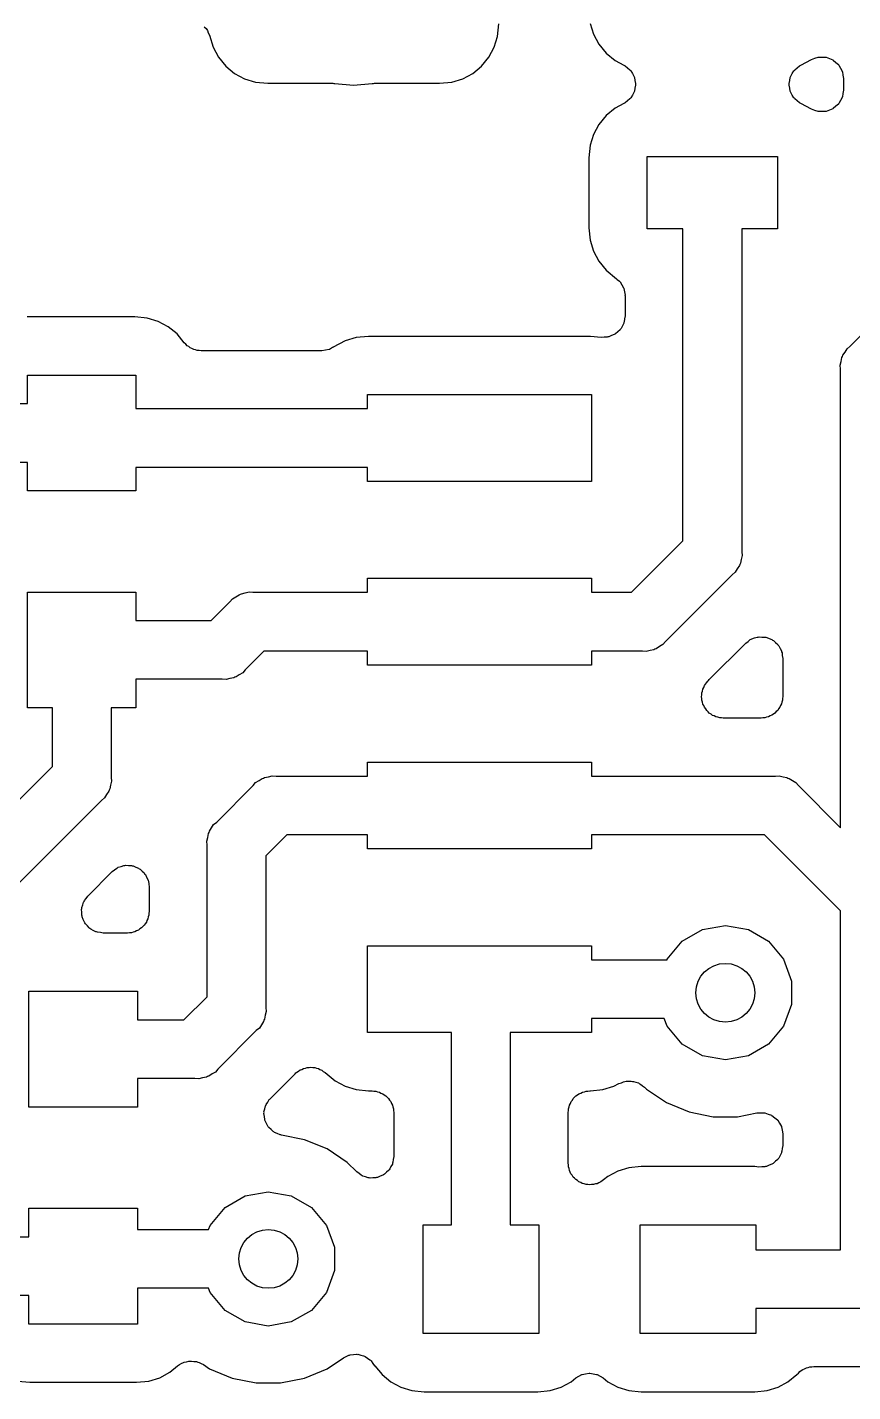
# Model space of a CAD drawing. Extents: x 91 to 190.2, y -113.9 to -59.9.
# Drawn here: x 151.22 to 156.93, y -101.81 to -92.38 of the extents above; entities that cross this region are included whole.
import ezdxf

# ---------------------------------------------------------------- set-up
doc = ezdxf.new("R2010")
doc.units = 0
doc.header["$MEASUREMENT"] = 0
doc.layers.add('BLACK', color=7, linetype='CONTINUOUS')

msp = doc.modelspace()

# ---------------------------------------------------------------- linework, layer by layer
at = {"layer": 'BLACK', "linetype": 'CONTINUOUS'}
for p, q in [((152.447, -92.3714), (152.46, -92.3832)), ((152.46, -92.3832), (152.464, -92.3913)), ((152.464, -92.3913), (152.469, -92.3982)), ((152.469, -92.3982), (152.475, -92.4143)), ((152.475, -92.4143), (152.483, -92.4297)), ((152.483, -92.4297), (152.509, -92.5138)), ((154.474, -92.4384), (154.483, -92.3526)), ((155.116, -92.3484), (155.139, -92.4238)), ((155.139, -92.4238), (155.176, -92.4933)), ((152.509, -92.5138), (152.546, -92.5833)), ((154.414, -92.5833), (154.451, -92.5138)), ((154.451, -92.5138), (154.474, -92.4384)), ((155.176, -92.4933), (155.226, -92.5542)), ((152.546, -92.5833), (152.596, -92.6442)), ((154.364, -92.6442), (154.414, -92.5833)), ((155.226, -92.5542), (155.287, -92.6042)), ((155.287, -92.6042), (155.349, -92.6377)), ((156.571, -92.6377), (156.646, -92.5974)), ((156.646, -92.5974), (156.669, -92.59)), ((156.669, -92.59), (156.691, -92.5819)), ((156.691, -92.5819), (156.693, -92.5819)), ((156.693, -92.5819), (156.696, -92.5812)), ((156.696, -92.5812), (156.719, -92.5819)), ((156.719, -92.5819), (156.743, -92.5819)), ((156.743, -92.5819), (156.745, -92.5828)), ((156.745, -92.5828), (156.748, -92.5829)), ((156.748, -92.5829), (156.77, -92.5917)), ((156.77, -92.5917), (156.792, -92.5997)), ((156.792, -92.5997), (156.794, -92.6013)), ((156.794, -92.6013), (156.796, -92.6023)), ((156.796, -92.6023), (156.814, -92.618)), ((156.814, -92.618), (156.832, -92.6332)), ((152.596, -92.6442), (152.657, -92.6942)), ((152.657, -92.6942), (152.726, -92.7313)), ((154.234, -92.7313), (154.303, -92.6942)), ((154.303, -92.6942), (154.364, -92.6442)), ((155.349, -92.6377), (155.353, -92.6408)), ((155.353, -92.6408), (155.358, -92.6426)), ((155.358, -92.6426), (155.374, -92.6568)), ((155.374, -92.6568), (155.39, -92.6699)), ((155.39, -92.6699), (155.393, -92.6741)), ((155.393, -92.6741), (155.397, -92.6774)), ((155.397, -92.6774), (155.407, -92.6961)), ((155.407, -92.6961), (155.418, -92.7141)), ((155.418, -92.7141), (155.419, -92.719)), ((155.419, -92.719), (155.421, -92.7233)), ((156.499, -92.7233), (156.501, -92.719)), ((156.501, -92.719), (156.502, -92.7141)), ((156.502, -92.7141), (156.513, -92.6961)), ((156.513, -92.6961), (156.523, -92.6774)), ((156.523, -92.6774), (156.527, -92.6741)), ((156.527, -92.6741), (156.53, -92.6699)), ((156.53, -92.6699), (156.546, -92.6568)), ((156.546, -92.6568), (156.562, -92.6426)), ((156.562, -92.6426), (156.567, -92.6408)), ((156.567, -92.6408), (156.571, -92.6377)), ((156.832, -92.6332), (156.833, -92.6354)), ((156.833, -92.6354), (156.835, -92.637)), ((156.835, -92.637), (156.846, -92.6579)), ((156.846, -92.6579), (156.858, -92.6783)), ((156.858, -92.6783), (156.858, -92.6808)), ((156.858, -92.6808), (156.859, -92.683)), ((156.859, -92.683), (156.863, -92.7064)), ((156.863, -92.7064), (156.867, -92.7296)), ((152.726, -92.7313), (152.802, -92.7542)), ((152.802, -92.7542), (152.887, -92.7627)), ((152.887, -92.7627), (153.336, -92.7627)), ((153.336, -92.7627), (153.343, -92.7639)), ((153.343, -92.7639), (153.351, -92.7634)), ((153.351, -92.7634), (153.48, -92.7761)), ((153.48, -92.7761), (153.609, -92.7634)), ((153.609, -92.7634), (153.617, -92.7639)), ((153.617, -92.7639), (153.624, -92.7627)), ((153.624, -92.7627), (154.073, -92.7627)), ((154.073, -92.7627), (154.158, -92.7542)), ((154.158, -92.7542), (154.234, -92.7313)), ((155.421, -92.7233), (155.424, -92.7443)), ((155.424, -92.7957), (155.421, -92.8167)), ((155.424, -92.7443), (155.429, -92.7651)), ((155.429, -92.7749), (155.424, -92.7957)), ((155.429, -92.7651), (155.428, -92.77)), ((155.428, -92.77), (155.429, -92.7749)), ((156.491, -92.7651), (156.496, -92.7443)), ((156.492, -92.77), (156.491, -92.7651)), ((156.491, -92.7749), (156.492, -92.77)), ((156.496, -92.7957), (156.491, -92.7749)), ((156.496, -92.7443), (156.499, -92.7233)), ((156.499, -92.8167), (156.496, -92.7957)), ((156.867, -92.8103), (156.863, -92.8336)), ((156.867, -92.7296), (156.867, -92.8103)), ((155.349, -92.9023), (155.287, -92.9358)), ((155.353, -92.8992), (155.349, -92.9023)), ((155.358, -92.8974), (155.353, -92.8992)), ((155.374, -92.8832), (155.358, -92.8974)), ((155.39, -92.8701), (155.374, -92.8832)), ((155.393, -92.8659), (155.39, -92.8701)), ((155.397, -92.8626), (155.393, -92.8659)), ((155.407, -92.8439), (155.397, -92.8626)), ((155.418, -92.8259), (155.407, -92.8439)), ((155.419, -92.821), (155.418, -92.8259)), ((155.421, -92.8167), (155.419, -92.821)), ((156.501, -92.821), (156.499, -92.8167)), ((156.502, -92.8259), (156.501, -92.821)), ((156.513, -92.8439), (156.502, -92.8259)), ((156.523, -92.8626), (156.513, -92.8439)), ((156.527, -92.8659), (156.523, -92.8626)), ((156.53, -92.8701), (156.527, -92.8659)), ((156.546, -92.8832), (156.53, -92.8701)), ((156.562, -92.8974), (156.546, -92.8832)), ((156.567, -92.8992), (156.562, -92.8974)), ((156.571, -92.9023), (156.567, -92.8992)), ((156.646, -92.9426), (156.571, -92.9023)), ((156.832, -92.9068), (156.814, -92.922)), ((156.833, -92.9046), (156.832, -92.9068)), ((156.835, -92.903), (156.833, -92.9046)), ((156.846, -92.8821), (156.835, -92.903)), ((156.858, -92.8617), (156.846, -92.8821)), ((156.859, -92.857), (156.858, -92.8592)), ((156.858, -92.8592), (156.858, -92.8617)), ((156.863, -92.8336), (156.859, -92.857)), ((155.226, -92.9858), (155.176, -93.0467)), ((155.287, -92.9358), (155.226, -92.9858)), ((156.669, -92.95), (156.646, -92.9426)), ((156.691, -92.9581), (156.669, -92.95)), ((156.693, -92.9581), (156.691, -92.9581)), ((156.696, -92.9588), (156.693, -92.9581)), ((156.719, -92.9581), (156.696, -92.9588)), ((156.743, -92.9581), (156.719, -92.9581)), ((156.745, -92.9572), (156.743, -92.9581)), ((156.748, -92.9571), (156.745, -92.9572)), ((156.77, -92.9483), (156.748, -92.9571)), ((156.792, -92.9403), (156.77, -92.9483)), ((156.794, -92.9387), (156.792, -92.9403)), ((156.796, -92.9377), (156.794, -92.9387)), ((156.814, -92.922), (156.796, -92.9377)), ((155.176, -93.0467), (155.139, -93.1162)), ((155.116, -93.1916), (155.107, -93.2774)), ((155.139, -93.1162), (155.116, -93.1916)), ((155.107, -93.2774), (155.107, -93.7626)), ((155.51, -93.77), (155.51, -93.27)), ((155.51, -93.27), (156.41, -93.27)), ((156.41, -93.27), (156.41, -93.77)), ((155.107, -93.7626), (155.116, -93.8484)), ((155.116, -93.8484), (155.139, -93.9238)), ((155.757, -93.77), (155.51, -93.77)), ((155.757, -95.9258), (155.757, -93.77)), ((156.41, -93.77), (156.163, -93.77)), ((156.163, -93.77), (156.163, -96.0011)), ((155.139, -93.9238), (155.176, -93.9933)), ((155.176, -93.9933), (155.226, -94.0542)), ((155.226, -94.0542), (155.298, -94.1136)), ((155.298, -94.1136), (155.303, -94.1194)), ((155.303, -94.1194), (155.318, -94.1315)), ((155.318, -94.1315), (155.32, -94.1336)), ((155.32, -94.1336), (155.322, -94.1352)), ((155.322, -94.1352), (155.334, -94.1556)), ((155.334, -94.1556), (155.346, -94.1757)), ((155.346, -94.1757), (155.347, -94.1781)), ((155.347, -94.1781), (155.348, -94.1803)), ((155.348, -94.1803), (155.352, -94.2035)), ((155.352, -94.2035), (155.357, -94.2267)), ((155.357, -94.2267), (155.356, -94.2291)), ((155.356, -94.2291), (155.357, -94.2316)), ((156.913, -94.58), (157.267, -94.2258)), ((155.357, -94.2316), (155.357, -94.3704)), ((151.225, -94.3773), (151.222, -94.3769)), ((151.228, -94.3773), (151.225, -94.3773)), ((151.231, -94.3775), (151.228, -94.3773)), ((151.232, -94.3773), (151.231, -94.3775)), ((151.968, -94.3773), (151.232, -94.3773)), ((152.053, -94.3858), (151.968, -94.3773)), ((152.129, -94.4087), (152.053, -94.3858)), ((152.198, -94.4458), (152.129, -94.4087)), ((155.349, -94.416), (155.348, -94.4217)), ((155.351, -94.4108), (155.349, -94.416)), ((155.353, -94.3905), (155.351, -94.4108)), ((155.357, -94.3704), (155.353, -94.3905)), ((152.259, -94.4958), (152.198, -94.4458)), ((152.309, -94.557), (152.259, -94.4958)), ((155.263, -94.5073), (155.244, -94.5157)), ((155.282, -94.5003), (155.263, -94.5073)), ((155.286, -94.4966), (155.282, -94.5003)), ((155.291, -94.4942), (155.286, -94.4966)), ((155.306, -94.4799), (155.291, -94.4942)), ((155.322, -94.4668), (155.306, -94.4799)), ((155.325, -94.4618), (155.322, -94.4668)), ((155.329, -94.4578), (155.325, -94.4618)), ((155.338, -94.4394), (155.329, -94.4578)), ((155.348, -94.4217), (155.338, -94.4394)), ((152.32, -94.566), (152.309, -94.557)), ((152.329, -94.5767), (152.32, -94.566)), ((152.34, -94.5829), (152.329, -94.5767)), ((152.349, -94.5909), (152.34, -94.5829)), ((152.362, -94.5958), (152.349, -94.5909)), ((152.374, -94.6028), (152.362, -94.5958)), ((152.386, -94.6049), (152.374, -94.6028)), ((152.398, -94.6092), (152.386, -94.6049)), ((153.31, -94.6033), (153.285, -94.6074)), ((153.311, -94.6029), (153.31, -94.6033)), ((153.312, -94.6028), (153.311, -94.6029)), ((153.333, -94.5901), (153.312, -94.6028)), ((153.336, -94.5886), (153.333, -94.5901)), ((153.339, -94.5878), (153.336, -94.5886)), ((153.421, -94.5437), (153.339, -94.5878)), ((153.497, -94.5208), (153.421, -94.5437)), ((153.582, -94.5123), (153.497, -94.5208)), ((155.118, -94.5123), (153.582, -94.5123)), ((155.192, -94.5197), (155.118, -94.5123)), ((155.212, -94.5181), (155.192, -94.5197)), ((155.233, -94.5181), (155.212, -94.5181)), ((155.238, -94.5161), (155.233, -94.5181)), ((155.244, -94.5157), (155.238, -94.5161)), ((156.878, -94.6207), (156.892, -94.5974)), ((156.892, -94.5974), (156.913, -94.58)), ((152.412, -94.6094), (152.398, -94.6092)), ((152.425, -94.6118), (152.412, -94.6094)), ((153.26, -94.6118), (152.425, -94.6118)), ((153.285, -94.6074), (153.26, -94.6118)), ((156.844, -94.712), (156.851, -94.686)), ((156.851, -94.686), (156.856, -94.6594)), ((156.856, -94.6594), (156.861, -94.6516)), ((156.861, -94.6516), (156.863, -94.6428)), ((156.863, -94.6428), (156.878, -94.6207)), ((151.225, -94.9768), (151.225, -94.78)), ((151.225, -94.78), (151.975, -94.78)), ((151.975, -94.78), (151.975, -95.0118)), ((156.847, -94.7389), (156.844, -94.712)), ((156.847, -97.9094), (156.847, -94.7389)), ((150.827, -94.9768), (151.225, -94.9768)), ((153.575, -95.0118), (153.575, -94.915)), ((153.575, -94.915), (155.125, -94.915)), ((155.125, -94.915), (155.125, -95.515)), ((151.975, -95.0118), (153.575, -95.0118)), ((151.225, -95.3832), (150.903, -95.3832)), ((151.225, -95.58), (151.225, -95.3832)), ((153.575, -95.4182), (151.975, -95.4182)), ((151.975, -95.4182), (151.975, -95.58)), ((153.575, -95.515), (153.575, -95.4182)), ((155.125, -95.515), (153.575, -95.515)), ((151.975, -95.58), (151.225, -95.58)), ((155.401, -96.2818), (155.757, -95.9258)), ((156.163, -96.0011), (156.166, -96.028)), ((156.147, -96.0972), (156.132, -96.1193)), ((156.149, -96.0884), (156.147, -96.0972)), ((156.154, -96.0806), (156.149, -96.0884)), ((156.159, -96.054), (156.154, -96.0806)), ((156.166, -96.028), (156.159, -96.054)), ((153.575, -96.2818), (153.575, -96.185)), ((153.575, -96.185), (155.125, -96.185)), ((155.125, -96.185), (155.125, -96.2818)), ((156.097, -96.16), (155.635, -96.6224)), ((156.118, -96.1426), (156.097, -96.16)), ((156.132, -96.1193), (156.118, -96.1426)), ((151.225, -97.08), (151.225, -96.28)), ((151.225, -96.28), (151.975, -96.28)), ((151.975, -96.28), (151.975, -96.4768)), ((152.666, -96.3135), (152.688, -96.298)), ((152.688, -96.298), (152.697, -96.2956)), ((152.697, -96.2956), (152.704, -96.2911)), ((152.704, -96.2911), (152.731, -96.2864)), ((152.731, -96.2864), (152.757, -96.2795)), ((152.757, -96.2795), (152.784, -96.2818)), ((152.784, -96.2818), (153.575, -96.2818)), ((155.125, -96.2818), (155.401, -96.2818)), ((152.496, -96.4768), (152.625, -96.3476)), ((152.625, -96.3476), (152.642, -96.3269)), ((152.642, -96.3269), (152.666, -96.3135)), ((151.975, -96.4768), (152.496, -96.4768)), ((155.556, -96.6789), (155.529, -96.6836)), ((155.563, -96.6744), (155.556, -96.6789)), ((155.572, -96.672), (155.563, -96.6744)), ((155.594, -96.6565), (155.572, -96.672)), ((155.618, -96.6431), (155.594, -96.6565)), ((155.635, -96.6224), (155.618, -96.6431)), ((155.938, -96.8854), (156.191, -96.6323)), ((156.191, -96.6323), (156.207, -96.6211)), ((156.207, -96.6211), (156.222, -96.6085)), ((156.222, -96.6085), (156.228, -96.6062)), ((156.228, -96.6062), (156.233, -96.6024)), ((156.233, -96.6024), (156.252, -96.5974)), ((156.252, -96.5974), (156.271, -96.5907)), ((156.271, -96.5907), (156.277, -96.5907)), ((156.277, -96.5907), (156.284, -96.589)), ((156.284, -96.589), (156.303, -96.5907)), ((156.303, -96.5907), (156.323, -96.5907)), ((156.323, -96.5907), (156.329, -96.5929)), ((156.329, -96.5929), (156.336, -96.5935)), ((156.336, -96.5935), (156.353, -96.6018)), ((156.353, -96.6018), (156.372, -96.6085)), ((156.372, -96.6085), (156.377, -96.6127)), ((156.377, -96.6127), (156.383, -96.6155)), ((156.383, -96.6155), (156.397, -96.6294)), ((156.397, -96.6294), (156.412, -96.642)), ((156.412, -96.642), (156.415, -96.6477)), ((156.415, -96.6477), (156.42, -96.6523)), ((156.42, -96.6523), (156.428, -96.6701)), ((156.428, -96.6701), (156.438, -96.6871)), ((152.859, -96.6882), (152.73, -96.8174)), ((153.575, -96.6882), (152.859, -96.6882)), ((153.575, -96.785), (153.575, -96.6882)), ((155.476, -96.6882), (155.125, -96.6882)), ((155.125, -96.6882), (155.125, -96.785)), ((155.503, -96.6905), (155.476, -96.6882)), ((155.529, -96.6836), (155.503, -96.6905)), ((156.438, -96.6871), (156.439, -96.6936)), ((156.439, -96.6936), (156.442, -96.6996)), ((156.442, -96.6996), (156.443, -96.7191)), ((156.443, -96.7191), (156.447, -96.7384)), ((156.447, -96.7384), (156.447, -97.0018)), ((152.658, -96.8694), (152.651, -96.8739)), ((152.667, -96.867), (152.658, -96.8694)), ((152.689, -96.8515), (152.667, -96.867)), ((152.713, -96.8381), (152.689, -96.8515)), ((152.73, -96.8174), (152.713, -96.8381)), ((155.125, -96.785), (153.575, -96.785)), ((152.571, -96.8832), (151.975, -96.8832)), ((151.975, -96.8832), (151.975, -97.08)), ((152.598, -96.8855), (152.571, -96.8832)), ((152.624, -96.8786), (152.598, -96.8855)), ((152.651, -96.8739), (152.624, -96.8786)), ((155.888, -96.9758), (155.892, -96.9642)), ((155.892, -96.9642), (155.894, -96.952)), ((155.894, -96.952), (155.901, -96.9399)), ((155.901, -96.9399), (155.905, -96.9268)), ((155.905, -96.9268), (155.913, -96.9174)), ((155.913, -96.9174), (155.919, -96.9066)), ((155.919, -96.9066), (155.928, -96.8963)), ((155.928, -96.8963), (155.933, -96.8914)), ((155.933, -96.8914), (155.938, -96.8854)), ((155.885, -97.0034), (155.888, -96.9897)), ((155.888, -97.0155), (155.885, -97.0034)), ((155.888, -96.9897), (155.888, -96.9758)), ((155.888, -97.0278), (155.888, -97.0155)), ((155.892, -97.0409), (155.888, -97.0278)), ((155.895, -97.0546), (155.892, -97.0409)), ((155.901, -97.0652), (155.895, -97.0546)), ((156.438, -97.0531), (156.431, -97.0645)), ((156.44, -97.0402), (156.438, -97.0531)), ((156.445, -97.0278), (156.44, -97.0402)), ((156.447, -97.0018), (156.445, -97.0147)), ((156.445, -97.0147), (156.445, -97.0278)), ((151.397, -97.08), (151.225, -97.08)), ((151.397, -97.4858), (151.397, -97.08)), ((151.975, -97.08), (151.803, -97.08)), ((151.803, -97.08), (151.803, -97.5611)), ((155.905, -97.0768), (155.901, -97.0652)), ((155.914, -97.0875), (155.905, -97.0768)), ((155.921, -97.0995), (155.914, -97.0875)), ((155.931, -97.1073), (155.921, -97.0995)), ((155.939, -97.1167), (155.931, -97.1073)), ((155.951, -97.1237), (155.939, -97.1167)), ((155.962, -97.1325), (155.951, -97.1237)), ((155.973, -97.1366), (155.962, -97.1325)), ((155.984, -97.1428), (155.973, -97.1366)), ((155.998, -97.1452), (155.984, -97.1428)), ((156.011, -97.1498), (155.998, -97.1452)), ((156.023, -97.1497), (156.011, -97.1498)), ((156.035, -97.1518), (156.023, -97.1497)), ((156.297, -97.1518), (156.035, -97.1518)), ((156.31, -97.1495), (156.297, -97.1518)), ((156.323, -97.1495), (156.31, -97.1495)), ((156.335, -97.145), (156.323, -97.1495)), ((156.348, -97.1428), (156.335, -97.145)), ((156.359, -97.1362), (156.348, -97.1428)), ((156.372, -97.1317), (156.359, -97.1362)), ((156.382, -97.1233), (156.372, -97.1317)), ((156.393, -97.1167), (156.382, -97.1233)), ((156.402, -97.1067), (156.393, -97.1167)), ((156.412, -97.0982), (156.402, -97.1067)), ((156.418, -97.0869), (156.412, -97.0982)), ((156.427, -97.0768), (156.418, -97.0869)), ((156.431, -97.0645), (156.427, -97.0768)), ((150.066, -98.8168), (151.397, -97.4858)), ((153.575, -97.5518), (153.575, -97.455)), ((153.575, -97.455), (155.125, -97.455)), ((155.125, -97.455), (155.125, -97.5518)), ((151.799, -97.614), (151.794, -97.6406)), ((151.806, -97.588), (151.799, -97.614)), ((151.803, -97.5611), (151.806, -97.588)), ((152.533, -97.87), (152.785, -97.6176)), ((152.785, -97.6176), (152.802, -97.5969)), ((152.802, -97.5969), (152.826, -97.5835)), ((152.826, -97.5835), (152.848, -97.568)), ((152.848, -97.568), (152.857, -97.5656)), ((152.857, -97.5656), (152.864, -97.5611)), ((152.864, -97.5611), (152.891, -97.5564)), ((152.891, -97.5564), (152.917, -97.5495)), ((152.917, -97.5495), (152.944, -97.5518)), ((152.944, -97.5518), (153.575, -97.5518)), ((155.125, -97.5518), (156.396, -97.5518)), ((156.396, -97.5518), (156.423, -97.5495)), ((156.423, -97.5495), (156.449, -97.5564)), ((156.449, -97.5564), (156.476, -97.5611)), ((156.476, -97.5611), (156.483, -97.5656)), ((156.483, -97.5656), (156.492, -97.568)), ((156.492, -97.568), (156.514, -97.5835)), ((156.514, -97.5835), (156.538, -97.5969)), ((156.538, -97.5969), (156.555, -97.6176)), ((156.555, -97.6176), (156.847, -97.9094)), ((151.758, -97.7026), (151.737, -97.72)), ((151.772, -97.6793), (151.758, -97.7026)), ((151.787, -97.6572), (151.772, -97.6793)), ((151.789, -97.6484), (151.787, -97.6572)), ((151.794, -97.6406), (151.789, -97.6484)), ((151.737, -97.72), (150.3, -99.1574)), ((152.498, -97.9107), (152.512, -97.8874)), ((152.512, -97.8874), (152.533, -97.87)), ((152.464, -98.002), (152.471, -97.976)), ((152.467, -98.0289), (152.464, -98.002)), ((152.471, -97.976), (152.476, -97.9494)), ((152.476, -97.9494), (152.481, -97.9416)), ((152.481, -97.9416), (152.483, -97.9328)), ((152.483, -97.9328), (152.498, -97.9107)), ((153.019, -97.9582), (152.873, -98.1042)), ((153.575, -97.9582), (153.019, -97.9582)), ((153.575, -98.055), (153.575, -97.9582)), ((156.321, -97.9582), (155.125, -97.9582)), ((155.125, -97.9582), (155.125, -98.055)), ((156.847, -98.4842), (156.321, -97.9582)), ((152.467, -99.0772), (152.467, -98.0289)), ((155.125, -98.055), (153.575, -98.055)), ((151.827, -98.2011), (151.842, -98.1885)), ((151.842, -98.1885), (151.848, -98.1862)), ((151.848, -98.1862), (151.853, -98.1824)), ((151.853, -98.1824), (151.872, -98.1774)), ((151.872, -98.1774), (151.891, -98.1707)), ((151.891, -98.1707), (151.897, -98.1707)), ((151.897, -98.1707), (151.904, -98.169)), ((151.904, -98.169), (151.923, -98.1707)), ((151.923, -98.1707), (151.943, -98.1707)), ((151.943, -98.1707), (151.949, -98.1729)), ((151.949, -98.1729), (151.956, -98.1735)), ((151.956, -98.1735), (151.973, -98.1818)), ((151.973, -98.1818), (151.992, -98.1885)), ((151.992, -98.1885), (151.997, -98.1927)), ((152.873, -98.1042), (152.873, -99.1525)), ((151.642, -98.3813), (151.811, -98.2123)), ((151.811, -98.2123), (151.827, -98.2011)), ((151.997, -98.1927), (152.003, -98.1955)), ((152.003, -98.1955), (152.017, -98.2094)), ((152.017, -98.2094), (152.032, -98.222)), ((152.032, -98.222), (152.035, -98.2277)), ((152.035, -98.2277), (152.04, -98.2323)), ((152.04, -98.2323), (152.048, -98.2501)), ((152.048, -98.2501), (152.058, -98.2671)), ((152.058, -98.2671), (152.059, -98.2736)), ((152.059, -98.2736), (152.062, -98.2796)), ((152.062, -98.2796), (152.063, -98.2991)), ((152.063, -98.2991), (152.067, -98.3184)), ((152.067, -98.3184), (152.067, -98.4873)), ((151.598, -98.4743), (151.6, -98.4679)), ((151.6, -98.4613), (151.607, -98.4429)), ((151.6, -98.4679), (151.6, -98.4613)), ((151.607, -98.4429), (151.612, -98.4239)), ((151.612, -98.4239), (151.616, -98.4185)), ((151.616, -98.4185), (151.618, -98.4123)), ((151.618, -98.4123), (151.631, -98.3973)), ((151.631, -98.3973), (151.642, -98.3813)), ((151.6, -98.4938), (151.598, -98.4743)), ((151.6, -98.5134), (151.6, -98.4938)), ((151.602, -98.5196), (151.6, -98.5134)), ((151.603, -98.5262), (151.602, -98.5196)), ((151.611, -98.5439), (151.603, -98.5262)), ((151.618, -98.5623), (151.611, -98.5439)), ((151.622, -98.5674), (151.618, -98.5623)), ((151.625, -98.5734), (151.622, -98.5674)), ((152.047, -98.5623), (152.038, -98.5724)), ((152.051, -98.55), (152.047, -98.5623)), ((152.058, -98.5386), (152.051, -98.55)), ((152.06, -98.5257), (152.058, -98.5386)), ((152.065, -98.5134), (152.06, -98.5257)), ((152.067, -98.4873), (152.065, -98.5003)), ((152.065, -98.5003), (152.065, -98.5134)), ((156.847, -98.8678), (156.847, -98.4842)), ((151.639, -98.5872), (151.625, -98.5734)), ((151.651, -98.6022), (151.639, -98.5872)), ((151.657, -98.6055), (151.651, -98.6022)), ((151.662, -98.6102), (151.657, -98.6055)), ((151.68, -98.6185), (151.662, -98.6102)), ((151.697, -98.6283), (151.68, -98.6185)), ((151.703, -98.6294), (151.697, -98.6283)), ((151.709, -98.6322), (151.703, -98.6294)), ((151.729, -98.6339), (151.709, -98.6322)), ((151.748, -98.6373), (151.729, -98.6339)), ((151.917, -98.6373), (151.748, -98.6373)), ((151.93, -98.6351), (151.917, -98.6373)), ((151.943, -98.6351), (151.93, -98.6351)), ((151.955, -98.6306), (151.943, -98.6351)), ((151.968, -98.6283), (151.955, -98.6306)), ((151.979, -98.6217), (151.968, -98.6283)), ((151.992, -98.6172), (151.979, -98.6217)), ((152.002, -98.6088), (151.992, -98.6172)), ((152.013, -98.6022), (152.002, -98.6088)), ((152.022, -98.5922), (152.013, -98.6022)), ((152.032, -98.5838), (152.022, -98.5922)), ((152.038, -98.5724), (152.032, -98.5838)), ((155.752, -98.6944), (155.891, -98.6137)), ((155.891, -98.6137), (156.05, -98.5857)), ((156.05, -98.5857), (156.209, -98.6137)), ((156.209, -98.6137), (156.348, -98.6944)), ((153.575, -99.325), (153.575, -98.725)), ((153.575, -98.725), (155.125, -98.725)), ((155.125, -98.725), (155.125, -98.8218)), ((155.648, -98.8179), (155.752, -98.6944)), ((156.348, -98.6944), (156.452, -98.8179)), ((155.125, -98.8218), (155.647, -98.8218)), ((155.647, -98.8218), (155.648, -98.8179)), ((156.452, -98.8179), (156.507, -98.9694)), ((156.847, -100.827), (156.847, -98.8678)), ((156.847, -98.8678), (156.847, -98.8678)), ((156.507, -98.9694), (156.507, -99.1306)), ((151.235, -99.84), (151.235, -99.04)), ((151.235, -99.04), (151.985, -99.04)), ((151.985, -99.04), (151.985, -99.2368)), ((152.307, -99.2368), (152.467, -99.0772)), ((156.507, -99.1306), (156.452, -99.2821)), ((152.869, -99.2054), (152.864, -99.232)), ((152.876, -99.1794), (152.869, -99.2054)), ((152.873, -99.1525), (152.876, -99.1794)), ((155.628, -99.2282), (155.125, -99.2282)), ((155.125, -99.2282), (155.125, -99.325)), ((155.648, -99.2821), (155.628, -99.2282)), ((151.985, -99.2368), (152.307, -99.2368)), ((152.807, -99.3113), (152.541, -99.5774)), ((152.828, -99.294), (152.807, -99.3113)), ((152.842, -99.2707), (152.828, -99.294)), ((152.857, -99.2486), (152.842, -99.2707)), ((152.859, -99.2398), (152.857, -99.2486)), ((152.864, -99.232), (152.859, -99.2398)), ((155.752, -99.4056), (155.648, -99.2821)), ((156.452, -99.2821), (156.348, -99.4056)), ((154.157, -99.325), (153.575, -99.325)), ((154.157, -100.655), (154.157, -99.325)), ((155.125, -99.325), (154.563, -99.325)), ((154.563, -99.325), (154.563, -100.655)), ((155.891, -99.4863), (155.752, -99.4056)), ((156.348, -99.4056), (156.209, -99.4863)), ((156.05, -99.5143), (155.891, -99.4863)), ((156.209, -99.4863), (156.05, -99.5143)), ((152.524, -99.5981), (152.501, -99.6115)), ((152.541, -99.5774), (152.524, -99.5981)), ((153.076, -99.6098), (153.081, -99.6042)), ((153.081, -99.6042), (153.088, -99.5986)), ((153.088, -99.5986), (153.099, -99.5922)), ((153.099, -99.5922), (153.11, -99.5839)), ((153.11, -99.5839), (153.122, -99.5795)), ((153.122, -99.5795), (153.133, -99.5731)), ((153.133, -99.5731), (153.146, -99.5709)), ((153.146, -99.5709), (153.159, -99.5666)), ((153.159, -99.5666), (153.172, -99.5667)), ((153.172, -99.5667), (153.185, -99.5646)), ((153.185, -99.5646), (153.198, -99.567)), ((153.198, -99.567), (153.211, -99.5672)), ((153.211, -99.5672), (153.223, -99.5718)), ((153.223, -99.5718), (153.236, -99.5742)), ((153.236, -99.5742), (153.247, -99.5809)), ((153.247, -99.5809), (153.26, -99.5855)), ((153.26, -99.5855), (153.27, -99.594)), ((153.27, -99.594), (153.279, -99.5998)), ((153.279, -99.5998), (153.279, -99.5998)), ((153.279, -99.5998), (153.279, -99.5998)), ((153.279, -99.5998), (153.281, -99.6007)), ((153.281, -99.6007), (153.282, -99.6018)), ((153.282, -99.6018), (153.352, -99.6592)), ((152.383, -99.6432), (151.985, -99.6432)), ((151.985, -99.6432), (151.985, -99.84)), ((152.409, -99.6455), (152.383, -99.6432)), ((152.435, -99.6386), (152.409, -99.6455)), ((152.462, -99.6339), (152.435, -99.6386)), ((152.47, -99.6294), (152.462, -99.6339)), ((152.479, -99.627), (152.47, -99.6294)), ((152.501, -99.6115), (152.479, -99.627)), ((152.904, -99.7808), (153.07, -99.6141)), ((153.07, -99.6141), (153.076, -99.6098)), ((153.352, -99.6592), (153.421, -99.6963)), ((153.421, -99.6963), (153.497, -99.7192)), ((155.203, -99.7192), (155.279, -99.6963)), ((155.279, -99.6963), (155.314, -99.6773)), ((155.314, -99.6773), (155.331, -99.6719)), ((155.331, -99.6719), (155.346, -99.6647)), ((155.346, -99.6647), (155.355, -99.6639)), ((155.355, -99.6639), (155.364, -99.6611)), ((155.364, -99.6611), (155.381, -99.6616)), ((155.381, -99.6616), (155.398, -99.6601)), ((155.398, -99.6601), (155.407, -99.6625)), ((155.407, -99.6625), (155.416, -99.6628)), ((155.416, -99.6628), (155.432, -99.6692)), ((155.432, -99.6692), (155.449, -99.6736)), ((155.449, -99.6736), (155.456, -99.6788)), ((155.456, -99.6788), (155.464, -99.6822)), ((155.464, -99.6822), (155.477, -99.6937)), ((155.477, -99.6937), (155.491, -99.7035)), ((152.886, -99.8061), (152.897, -99.788)), ((152.897, -99.788), (152.901, -99.7849)), ((152.901, -99.7849), (152.904, -99.7808)), ((153.497, -99.7192), (153.582, -99.7277)), ((153.582, -99.7277), (153.607, -99.7277)), ((153.607, -99.7277), (153.62, -99.7299)), ((153.62, -99.7299), (153.633, -99.7299)), ((153.633, -99.7299), (153.645, -99.7344)), ((153.645, -99.7344), (153.658, -99.7367)), ((153.658, -99.7367), (153.669, -99.7433)), ((153.669, -99.7433), (153.682, -99.7478)), ((153.682, -99.7478), (153.692, -99.7562)), ((153.692, -99.7562), (153.703, -99.7628)), ((153.703, -99.7628), (153.712, -99.7728)), ((153.712, -99.7728), (153.722, -99.7812)), ((153.722, -99.7812), (153.728, -99.7926)), ((153.728, -99.7926), (153.737, -99.8027)), ((154.983, -99.8027), (154.992, -99.7926)), ((154.992, -99.7926), (154.998, -99.7812)), ((154.998, -99.7812), (155.008, -99.7728)), ((155.008, -99.7728), (155.017, -99.7628)), ((155.017, -99.7628), (155.028, -99.7562)), ((155.028, -99.7562), (155.038, -99.7478)), ((155.038, -99.7478), (155.051, -99.7433)), ((155.051, -99.7433), (155.062, -99.7367)), ((155.062, -99.7367), (155.075, -99.7344)), ((155.075, -99.7344), (155.087, -99.7299)), ((155.087, -99.7299), (155.1, -99.7299)), ((155.1, -99.7299), (155.113, -99.7277)), ((155.113, -99.7277), (155.118, -99.7277)), ((155.118, -99.7277), (155.203, -99.7192)), ((155.491, -99.7035), (155.504, -99.7158)), ((155.504, -99.7158), (155.644, -99.8096)), ((151.985, -99.84), (151.235, -99.84)), ((152.86, -99.8738), (152.866, -99.8533)), ((152.861, -99.8787), (152.86, -99.8738)), ((152.86, -99.8836), (152.861, -99.8787)), ((152.863, -99.9046), (152.86, -99.8836)), ((152.866, -99.8533), (152.87, -99.8325)), ((152.87, -99.8325), (152.872, -99.8283)), ((152.872, -99.8283), (152.874, -99.8235)), ((152.874, -99.8235), (152.886, -99.8061)), ((153.737, -99.8027), (153.741, -99.815)), ((153.741, -99.815), (153.748, -99.8264)), ((153.748, -99.8264), (153.75, -99.8393)), ((153.75, -99.8393), (153.755, -99.8516)), ((153.755, -99.8516), (153.755, -99.8647)), ((153.755, -99.8647), (153.757, -99.8777)), ((153.757, -99.8777), (153.757, -100.182)), ((154.963, -99.8777), (154.965, -99.8647)), ((154.963, -100.228), (154.963, -99.8777)), ((154.965, -99.8516), (154.97, -99.8393)), ((154.965, -99.8647), (154.965, -99.8516)), ((154.97, -99.8393), (154.972, -99.8264)), ((154.972, -99.8264), (154.979, -99.815)), ((154.979, -99.815), (154.983, -99.8027)), ((155.644, -99.8096), (155.8, -99.8743)), ((155.8, -99.8743), (155.966, -99.9072)), ((156.134, -99.9072), (156.268, -99.8807)), ((156.268, -99.8807), (156.269, -99.8807)), ((156.269, -99.8807), (156.271, -99.8801)), ((156.271, -99.8801), (156.295, -99.8801)), ((156.295, -99.8801), (156.32, -99.8796)), ((156.32, -99.8796), (156.321, -99.8801)), ((156.321, -99.8801), (156.323, -99.8801)), ((156.323, -99.8801), (156.346, -99.8885)), ((156.346, -99.8885), (156.369, -99.8963)), ((152.865, -99.9257), (152.863, -99.9046)), ((152.867, -99.9302), (152.865, -99.9257)), ((152.868, -99.9351), (152.867, -99.9302)), ((152.878, -99.9537), (152.868, -99.9351)), ((152.887, -99.9729), (152.878, -99.9537)), ((152.89, -99.9764), (152.887, -99.9729)), ((152.893, -99.9808), (152.89, -99.9764)), ((152.909, -99.9948), (152.893, -99.9808)), ((155.966, -99.9072), (156.134, -99.9072)), ((156.369, -99.8963), (156.37, -99.8974)), ((156.37, -99.8974), (156.372, -99.8979)), ((156.372, -99.8979), (156.391, -99.9136)), ((156.391, -99.9136), (156.41, -99.9289)), ((156.41, -99.9289), (156.41, -99.9304)), ((156.41, -99.9304), (156.412, -99.9314)), ((156.412, -99.9314), (156.424, -99.9526)), ((156.424, -99.9526), (156.437, -99.9735)), ((156.437, -99.9735), (156.437, -99.9751)), ((156.437, -99.9751), (156.438, -99.9765)), ((156.438, -99.9765), (156.442, -100.001)), ((152.924, -100.01), (152.909, -99.9948)), ((152.928, -100.012), (152.924, -100.01)), ((152.932, -100.015), (152.928, -100.012)), ((152.952, -100.023), (152.932, -100.015)), ((152.971, -100.032), (152.952, -100.023)), ((152.976, -100.032), (152.971, -100.032)), ((152.98, -100.034), (152.976, -100.032)), ((153.14, -100.066), (152.98, -100.034)), ((153.296, -100.13), (153.14, -100.066)), ((156.442, -100.001), (156.447, -100.025)), ((156.447, -100.025), (156.447, -100.026)), ((156.447, -100.026), (156.447, -100.028)), ((156.447, -100.028), (156.447, -100.106)), ((153.436, -100.224), (153.296, -100.13)), ((156.438, -100.157), (156.428, -100.175)), ((156.439, -100.152), (156.438, -100.157)), ((156.441, -100.146), (156.439, -100.152)), ((156.443, -100.126), (156.441, -100.146)), ((156.447, -100.106), (156.443, -100.126)), ((153.501, -100.288), (153.436, -100.224)), ((153.738, -100.251), (153.73, -100.268)), ((153.748, -100.234), (153.738, -100.251)), ((153.749, -100.227), (153.748, -100.234)), ((153.752, -100.221), (153.749, -100.227)), ((153.753, -100.202), (153.752, -100.221)), ((153.757, -100.182), (153.753, -100.202)), ((154.965, -100.24), (154.963, -100.228)), ((154.965, -100.253), (154.965, -100.24)), ((154.97, -100.266), (154.965, -100.253)), ((155.382, -100.261), (155.306, -100.284)), ((155.467, -100.252), (155.382, -100.261)), ((156.253, -100.252), (155.467, -100.252)), ((156.282, -100.255), (156.253, -100.252)), ((156.302, -100.254), (156.282, -100.255)), ((156.323, -100.254), (156.302, -100.254)), ((156.328, -100.252), (156.323, -100.254)), ((156.334, -100.251), (156.328, -100.252)), ((156.353, -100.243), (156.334, -100.251)), ((156.372, -100.236), (156.353, -100.243)), ((156.376, -100.232), (156.372, -100.236)), ((156.381, -100.23), (156.376, -100.232)), ((156.396, -100.215), (156.381, -100.23)), ((156.412, -100.202), (156.396, -100.215)), ((156.415, -100.197), (156.412, -100.202)), ((156.419, -100.193), (156.415, -100.197)), ((156.428, -100.175), (156.419, -100.193)), ((153.517, -100.3), (153.501, -100.288)), ((153.532, -100.312), (153.517, -100.3)), ((153.538, -100.315), (153.532, -100.312)), ((153.543, -100.318), (153.538, -100.315)), ((153.562, -100.323), (153.543, -100.318)), ((153.581, -100.33), (153.562, -100.323)), ((153.587, -100.33), (153.581, -100.33)), ((153.594, -100.332), (153.587, -100.33)), ((153.613, -100.33), (153.594, -100.332)), ((153.633, -100.33), (153.613, -100.33)), ((153.639, -100.328), (153.633, -100.33)), ((153.646, -100.327), (153.639, -100.328)), ((153.663, -100.319), (153.646, -100.327)), ((153.682, -100.312), (153.663, -100.319)), ((153.687, -100.308), (153.682, -100.312)), ((153.693, -100.305), (153.687, -100.308)), ((153.707, -100.291), (153.693, -100.305)), ((153.722, -100.279), (153.707, -100.291)), ((153.725, -100.273), (153.722, -100.279)), ((153.73, -100.268), (153.725, -100.273)), ((154.972, -100.279), (154.97, -100.266)), ((154.978, -100.29), (154.972, -100.279)), ((154.982, -100.302), (154.978, -100.29)), ((154.991, -100.312), (154.982, -100.302)), ((154.998, -100.325), (154.991, -100.312)), ((155.008, -100.332), (154.998, -100.325)), ((155.016, -100.342), (155.008, -100.332)), ((155.028, -100.349), (155.016, -100.342)), ((155.038, -100.358), (155.028, -100.349)), ((155.05, -100.362), (155.038, -100.358)), ((155.188, -100.358), (155.175, -100.363)), ((155.198, -100.35), (155.188, -100.358)), ((155.208, -100.344), (155.198, -100.35)), ((155.237, -100.321), (155.208, -100.344)), ((155.306, -100.284), (155.237, -100.321)), ((152.592, -100.534), (152.731, -100.454)), ((152.731, -100.454), (152.89, -100.426)), ((152.89, -100.426), (153.049, -100.454)), ((153.049, -100.454), (153.188, -100.534)), ((155.06, -100.368), (155.05, -100.362)), ((155.074, -100.371), (155.06, -100.368)), ((155.087, -100.376), (155.074, -100.371)), ((155.099, -100.376), (155.087, -100.376)), ((155.112, -100.378), (155.099, -100.376)), ((155.125, -100.376), (155.112, -100.378)), ((155.139, -100.376), (155.125, -100.376)), ((155.151, -100.372), (155.139, -100.376)), ((155.163, -100.37), (155.151, -100.372)), ((155.175, -100.363), (155.163, -100.37)), ((151.235, -100.737), (151.235, -100.54)), ((151.235, -100.54), (151.985, -100.54)), ((151.985, -100.54), (151.985, -100.687)), ((152.488, -100.658), (152.592, -100.534)), ((153.188, -100.534), (153.292, -100.658)), ((150.909, -100.737), (151.235, -100.737)), ((151.985, -100.687), (152.477, -100.687)), ((152.477, -100.687), (152.488, -100.658)), ((153.292, -100.658), (153.347, -100.809)), ((153.96, -101.405), (153.96, -100.655)), ((153.96, -100.655), (154.157, -100.655)), ((154.563, -100.655), (154.76, -100.655)), ((154.76, -100.655), (154.76, -101.405)), ((155.46, -101.405), (155.46, -100.655)), ((155.46, -100.655), (156.26, -100.655)), ((156.26, -100.655), (156.26, -100.827)), ((153.347, -100.809), (153.347, -100.971)), ((156.26, -100.827), (156.847, -100.827)), ((153.347, -100.971), (153.292, -101.122)), ((152.477, -101.093), (151.985, -101.093)), ((151.985, -101.093), (151.985, -101.34)), ((152.488, -101.122), (152.477, -101.093)), ((151.235, -101.143), (150.984, -101.143)), ((151.235, -101.34), (151.235, -101.143)), ((152.592, -101.246), (152.488, -101.122)), ((153.292, -101.122), (153.188, -101.246)), ((152.731, -101.326), (152.592, -101.246)), ((153.188, -101.246), (153.049, -101.326)), ((157.011, -101.233), (156.26, -101.233)), ((156.26, -101.233), (156.26, -101.405)), ((151.985, -101.34), (151.235, -101.34)), ((152.89, -101.354), (152.731, -101.326)), ((153.049, -101.326), (152.89, -101.354)), ((154.76, -101.405), (153.96, -101.405)), ((156.26, -101.405), (155.46, -101.405)), ((153.296, -101.65), (153.41, -101.574)), ((153.41, -101.574), (153.428, -101.565)), ((153.428, -101.565), (153.446, -101.556)), ((153.446, -101.556), (153.452, -101.555)), ((153.452, -101.555), (153.457, -101.553)), ((153.457, -101.553), (153.478, -101.551)), ((153.478, -101.551), (153.498, -101.548)), ((153.498, -101.548), (153.504, -101.55)), ((153.504, -101.55), (153.509, -101.549)), ((153.509, -101.549), (153.529, -101.555)), ((153.529, -101.555), (153.549, -101.559)), ((153.549, -101.559), (153.554, -101.562)), ((153.554, -101.562), (153.559, -101.564)), ((153.559, -101.564), (153.576, -101.576)), ((153.576, -101.576), (153.593, -101.587)), ((152.139, -101.711), (152.208, -101.674)), ((152.208, -101.674), (152.263, -101.63)), ((152.263, -101.63), (152.277, -101.621)), ((152.277, -101.621), (152.291, -101.611)), ((152.291, -101.611), (152.3, -101.609)), ((152.3, -101.609), (152.308, -101.604)), ((152.308, -101.604), (152.325, -101.601)), ((152.325, -101.601), (152.341, -101.597)), ((152.341, -101.597), (152.35, -101.597)), ((152.35, -101.597), (152.359, -101.596)), ((152.359, -101.596), (152.376, -101.599)), ((152.376, -101.599), (152.393, -101.6)), ((152.393, -101.6), (152.402, -101.604)), ((152.402, -101.604), (152.411, -101.605)), ((152.411, -101.605), (152.425, -101.614)), ((152.425, -101.614), (152.441, -101.621)), ((152.441, -101.621), (152.484, -101.65)), ((152.484, -101.65), (152.64, -101.714)), ((153.14, -101.714), (153.296, -101.65)), ((153.593, -101.587), (153.597, -101.591)), ((153.597, -101.591), (153.602, -101.595)), ((153.602, -101.595), (153.613, -101.612)), ((153.613, -101.612), (153.625, -101.628)), ((153.625, -101.628), (153.626, -101.628)), ((153.626, -101.628), (153.676, -101.689)), ((155.084, -101.684), (155.108, -101.679)), ((155.108, -101.679), (155.11, -101.68)), ((155.11, -101.68), (155.112, -101.679)), ((155.112, -101.679), (155.136, -101.684)), ((156.545, -101.688), (156.556, -101.679)), ((156.556, -101.679), (156.565, -101.668)), ((156.565, -101.668), (156.575, -101.662)), ((156.575, -101.662), (156.585, -101.654)), ((156.585, -101.654), (156.598, -101.649)), ((156.598, -101.649), (156.61, -101.642)), ((156.61, -101.642), (156.622, -101.64)), ((156.622, -101.64), (156.633, -101.636)), ((156.633, -101.636), (156.647, -101.636)), ((156.647, -101.636), (156.661, -101.633)), ((156.661, -101.633), (156.983, -101.633)), ((151.157, -101.734), (151.242, -101.743)), ((151.242, -101.743), (151.978, -101.743)), ((151.978, -101.743), (152.063, -101.734)), ((152.063, -101.734), (152.139, -101.711)), ((152.64, -101.714), (152.806, -101.747)), ((152.806, -101.747), (152.974, -101.747)), ((152.974, -101.747), (153.14, -101.714)), ((153.676, -101.689), (153.737, -101.739)), ((153.737, -101.739), (153.806, -101.776)), ((154.914, -101.776), (154.983, -101.739)), ((154.983, -101.739), (155.015, -101.713)), ((155.015, -101.713), (155.036, -101.701)), ((155.036, -101.701), (155.057, -101.689)), ((155.057, -101.689), (155.059, -101.689)), ((155.059, -101.689), (155.06, -101.688)), ((155.06, -101.688), (155.084, -101.684)), ((155.136, -101.684), (155.16, -101.688)), ((155.16, -101.688), (155.161, -101.689)), ((155.161, -101.689), (155.163, -101.689)), ((155.163, -101.689), (155.184, -101.701)), ((155.184, -101.701), (155.205, -101.713)), ((155.205, -101.713), (155.237, -101.739)), ((155.237, -101.739), (155.306, -101.776)), ((156.414, -101.776), (156.483, -101.739)), ((156.483, -101.739), (156.544, -101.689)), ((156.544, -101.689), (156.545, -101.688)), ((153.806, -101.776), (153.882, -101.799)), ((153.882, -101.799), (153.967, -101.808)), ((153.967, -101.808), (154.753, -101.808)), ((154.753, -101.808), (154.838, -101.799)), ((154.838, -101.799), (154.914, -101.776)), ((155.306, -101.776), (155.382, -101.799)), ((155.382, -101.799), (155.467, -101.808)), ((155.467, -101.808), (156.253, -101.808)), ((156.253, -101.808), (156.338, -101.799)), ((156.338, -101.799), (156.414, -101.776))]:
    msp.add_line(p, q, dxfattribs=at)
at = {"layer": 'BLACK'}
for centre in [(156.05, -99.05), (152.89, -100.89)]:
    msp.add_circle(centre, 0.2032, dxfattribs=at)

doc.saveas('drawing.dxf')
